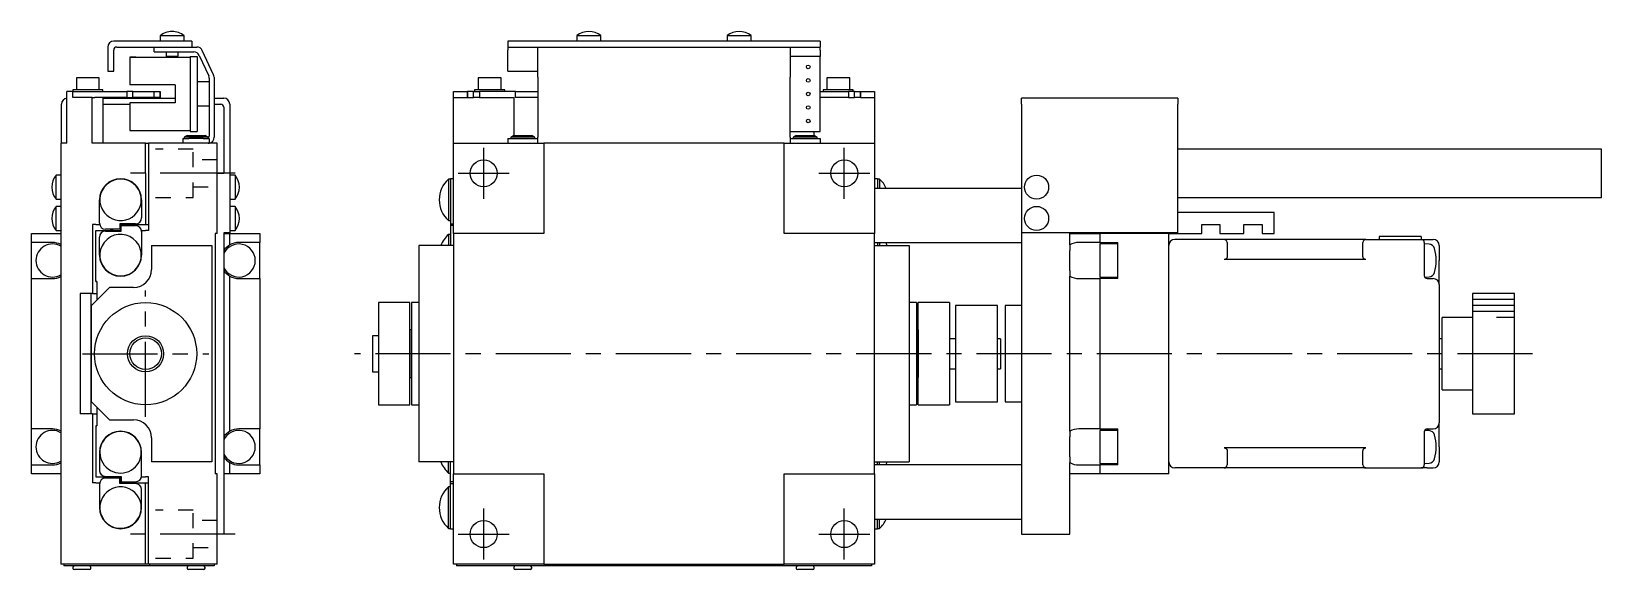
# Model space of a CAD drawing. Extents: x 28 to 598, y 17 to 379.
# Drawn here: x 308.5 to 569.7, y 220.2 to 309.8 of the extents above; entities that cross this region are included whole.
import ezdxf

# ---------------------------------------------------------------- set-up
doc = ezdxf.new("R2010")
doc.units = 0
doc.header["$LTSCALE"] = 10
doc.linetypes.add('CENTER', pattern=[2, 1.25, -0.25, 0.25, -0.25])
doc.linetypes.add('DOT', pattern=[0.5, 0.25, -0.25])
for name, color, linetype in [('1', 7, 'CONTINUOUS'), ('11', 7, 'CONTINUOUS'), ('2', 7, 'CONTINUOUS')]:
    doc.layers.add(name, color=color, linetype=linetype)

msp = doc.modelspace()

# ---------------------------------------------------------------- linework, layer by layer
at = {"layer": '1', "color": 7, "linetype": 'CONTINUOUS'}
for p, q in [((329.9, 309.047999), (329.9, 308.15)), ((329.9, 309.047999), (333.9, 309.047999)), ((333.9, 308.15), (333.9, 309.047999)), ((399.250001, 309.047999), (403.250001, 309.047999)), ((399.250001, 309.047999), (399.250001, 308.15)), ((403.250001, 308.15), (403.250001, 309.047999)), ((424.250001, 309.047999), (428.250001, 309.047999)), ((424.250001, 309.047999), (424.250001, 308.15)), ((428.250001, 308.15), (428.250001, 309.047999)), ((321.2, 307.15), (321.2, 303.15)), ((335.2, 308.15), (322.2, 308.15)), ((322.2, 303.15), (322.2, 306.65)), ((322.7, 307.15), (335.2, 307.15)), ((328.9, 306.35), (328.9, 307.15)), ((328.9, 306.35), (335.514997, 306.35)), ((330.9, 306.35), (330.9, 305.65)), ((332.9, 305.65), (332.9, 306.35)), ((335.2, 308.15), (335.2, 307.15)), ((335.2, 307.15), (336.024653, 307.15)), ((336.421305, 305.772618), (338.006308, 302.373568)), ((338.806308, 302.550924), (336.930961, 306.572618)), ((439.750001, 308.15), (387.750001, 308.15)), ((387.750001, 308.15), (387.750001, 307.15)), ((387.750001, 307.15), (392.750001, 307.15)), ((387.750001, 307.15), (387.750001, 306.65)), ((387.750001, 303.15), (387.750001, 306.65)), ((392.750001, 307.15), (434.750001, 307.15)), ((392.750001, 306.572618), (392.750001, 307.15)), ((392.750001, 302.550924), (392.750001, 306.572618)), ((434.750001, 307.15), (434.750001, 306.572618)), ((434.750001, 307.15), (439.750001, 307.15)), ((434.750001, 306.572618), (434.750001, 302.550924)), ((439.750001, 308.15), (439.750001, 307.15)), ((439.750001, 306.65), (439.750001, 307.15)), ((439.750001, 306.65), (439.750001, 305.6)), ((321.2, 303.15), (322.2, 303.15)), ((324.9, 305.45), (324.9, 300.85)), ((324.9, 305.45), (334.9, 305.45)), ((325.9, 305.45), (324.9, 305.45)), ((325.9, 305.45), (334.9, 305.45)), ((330.9, 305.65), (331.1, 305.45)), ((330.9, 305.65), (332.9, 305.65)), ((332.7, 305.45), (332.9, 305.65)), ((334.9, 305.6), (334.9, 293.1)), ((334.9, 305.6), (336.1, 305.6)), ((336.1, 305.6), (336.1, 293.1)), ((387.750001, 303.15), (392.750001, 303.15)), ((439.750001, 305.6), (434.750001, 305.6)), ((439.750001, 293.1), (439.750001, 305.6)), ((316, 302.05), (316, 300.05)), ((319.8, 302.05), (316, 302.05)), ((319.8, 300.05), (319.8, 302.05)), ((332.4, 300.85), (324.9, 300.85)), ((332.4, 300.85), (332.4, 297.85)), ((338.1, 301.35), (336.1, 301.35)), ((338.1, 301.95095), (338.1, 292.35)), ((338.9, 302.128305), (338.9, 292.15)), ((384.750001, 302.05), (382.850001, 302.05)), ((382.850001, 302.05), (382.850001, 300.05)), ((386.650001, 302.05), (384.750001, 302.05)), ((386.650001, 300.05), (386.650001, 302.05)), ((392.750001, 302.128305), (392.750001, 302.550924)), ((392.750001, 302.128305), (392.750001, 292.15)), ((434.750001, 302.550924), (434.750001, 302.128305)), ((434.750001, 292.15), (434.750001, 302.128305)), ((442.750001, 302.05), (440.850001, 302.05)), ((440.850001, 302.05), (440.850001, 300.05)), ((444.650001, 302.05), (442.750001, 302.05)), ((444.650001, 300.05), (444.650001, 302.05)), ((314.4, 291.15), (314.4, 299.75)), ((315.4, 299.75), (314.4, 299.75)), ((320.4, 300.05), (315.4, 300.05)), ((315.4, 300.05), (315.4, 299.75)), ((315.4, 298.75), (315.4, 299.75)), ((315.4, 299.75), (324.4, 299.75)), ((318.63673, 298.75), (315.4, 298.75)), ((318.63673, 291.15), (318.63673, 298.75)), ((318.63673, 298.75), (319.042282, 298.75)), ((324.4, 298.75), (319.042282, 298.75)), ((320.4, 299.75), (320.4, 300.05)), ((320.4, 298.75), (320.4, 291.15)), ((320.4, 298.65), (332.4, 298.65)), ((324.4, 299.75), (324.4, 298.75)), ((325.4, 299.75), (324.4, 299.75)), ((324.4, 298.75), (325.4, 298.75)), ((324.9, 297.85), (324.9, 293.25)), ((332.4, 297.85), (324.9, 297.85)), ((325.9, 297.85), (324.9, 297.85)), ((325.4, 298.75), (325.4, 299.75)), ((325.4, 299.75), (328.9, 299.75)), ((328.9, 298.75), (325.4, 298.75)), ((332.4, 297.85), (325.9, 297.85)), ((328.9, 298.75), (328.9, 299.75)), ((328.9, 299.75), (329.9, 299.75)), ((329.9, 298.75), (328.9, 298.75)), ((329.9, 299.75), (329.9, 298.75)), ((329.9, 298.75), (329.9, 299.75)), ((338.9, 298.65), (340.5, 298.65)), ((378.750001, 298.75), (378.750001, 299.75)), ((378.750001, 299.75), (381.050001, 299.75)), ((378.750001, 298.75), (381.050001, 298.75)), ((378.750001, 291.15), (378.750001, 298.75)), ((381.050001, 299.75), (381.050001, 298.75)), ((382.050001, 299.75), (381.050001, 299.75)), ((381.050001, 298.75), (381.050001, 299.75)), ((381.050001, 298.75), (382.050001, 298.75)), ((382.050001, 298.75), (382.050001, 299.75)), ((382.050001, 299.75), (383.050001, 299.75)), ((383.050001, 298.75), (382.050001, 298.75)), ((387.250001, 300.05), (382.250001, 300.05)), ((382.250001, 300.05), (382.250001, 299.75)), ((383.050001, 299.75), (383.050001, 298.75)), ((384.750001, 299.75), (383.050001, 299.75)), ((383.050001, 298.75), (388.750001, 298.75)), ((389.050001, 299.75), (384.750001, 299.75)), ((387.250001, 299.75), (387.250001, 300.05)), ((388.750001, 298.75), (388.750001, 292.45)), ((389.050001, 298.75), (389.050001, 299.75)), ((389.050001, 299.75), (392.750001, 299.75)), ((392.750001, 298.75), (389.050001, 298.75)), ((439.750001, 299.75), (442.750001, 299.75)), ((444.450001, 298.75), (439.750001, 298.75)), ((445.250001, 300.05), (440.250001, 300.05)), ((440.250001, 300.05), (440.250001, 299.75)), ((442.750001, 299.75), (444.450001, 299.75)), ((444.450001, 299.75), (444.450001, 298.75)), ((445.450001, 299.75), (444.450001, 299.75)), ((444.450001, 298.75), (445.450001, 298.75)), ((445.250001, 299.75), (445.250001, 300.05)), ((445.450001, 298.75), (445.450001, 299.75)), ((445.450001, 299.75), (446.450001, 299.75)), ((446.450001, 298.75), (445.450001, 298.75)), ((446.450001, 299.75), (446.450001, 298.75)), ((446.450001, 298.75), (446.450001, 299.75)), ((446.450001, 299.75), (448.750001, 299.75)), ((446.450001, 298.75), (448.750001, 298.75)), ((448.750001, 299.75), (448.750001, 298.75)), ((448.750001, 298.75), (448.750001, 291.15)), ((499.250001, 298.65), (473.250001, 298.65)), ((473.250001, 297.65), (473.250001, 298.65)), ((499.250001, 298.65), (499.250001, 297.65)), ((313.5, 291.15), (313.5, 297.65)), ((320.4, 297.65), (324.9, 297.65)), ((336.1, 297.35), (338.1, 297.35)), ((338.9, 297.65), (340, 297.65)), ((340.5, 297.15), (340.5, 286.15)), ((341.5, 297.65), (341.5, 276.25)), ((473.250001, 297.65), (473.250001, 276.25)), ((499.250001, 276.25), (499.250001, 297.65)), ((324.9, 293.25), (334.9, 293.25)), ((334.9, 293.1), (336.1, 293.1)), ((434.750001, 293.1), (439.750001, 293.1)), ((438.750001, 292.45), (438.750001, 293.1)), ((313.4, 291.15), (313.4, 221.15)), ((314.4, 291.15), (313.4, 291.15)), ((327.470754, 291.15), (318.63673, 291.15)), ((327.470754, 286.15), (327.470754, 291.15)), ((327.470754, 291.15), (327.986969, 291.15)), ((327.986969, 291.15), (327.986969, 276.65)), ((339.4, 291.15), (327.986969, 291.15)), ((333.7, 291.95), (333.7, 291.15)), ((333.7, 291.95), (334.7, 291.95)), ((334.4, 292.45), (333.9, 292.161325)), ((336.005474, 292.161325), (333.9, 292.161325)), ((333.9, 292.161325), (333.9, 291.95)), ((334.4, 292.45), (337.4, 292.45)), ((334.4, 292.45), (335.820894, 292.45)), ((337.1, 291.95), (334.7, 291.95)), ((335.820894, 292.45), (337.4, 292.45)), ((337.9, 292.161325), (336.005474, 292.161325)), ((337.1, 291.95), (338.1, 291.95)), ((337.9, 292.161325), (337.4, 292.45)), ((337.9, 291.95), (337.9, 292.161325)), ((337.9, 291.15), (338.1, 291.170204)), ((338.1, 291.95), (338.1, 291.170204)), ((339.4, 276.15), (339.4, 291.15)), ((378.750001, 276.15), (378.750001, 291.15)), ((378.750001, 291.15), (393.750001, 291.15)), ((387.750001, 291.95), (387.750001, 291.15)), ((387.750001, 291.95), (388.750001, 291.95)), ((388.150001, 291.15), (388.750001, 291.170204)), ((388.750001, 292.45), (388.250001, 292.161325)), ((388.252784, 292.161325), (388.250001, 292.161325)), ((388.250001, 292.161325), (388.250001, 291.95)), ((392.250001, 292.161325), (388.252784, 292.161325)), ((388.750001, 292.45), (391.750001, 292.45)), ((388.750001, 291.95), (392.750001, 291.95)), ((388.750001, 291.170204), (392.750001, 291.170204)), ((392.250001, 292.161325), (391.750001, 292.45)), ((392.250001, 291.95), (392.250001, 292.161325)), ((392.750001, 291.170204), (392.750001, 292.15)), ((393.750001, 291.15), (393.750001, 276.15)), ((433.750001, 291.15), (393.750001, 291.15)), ((433.750001, 276.15), (433.750001, 291.15)), ((433.750001, 291.15), (448.750001, 291.15)), ((434.750001, 292.15), (434.750001, 291.170204)), ((434.750001, 291.95), (438.750001, 291.95)), ((434.750001, 291.170204), (438.750001, 291.170204)), ((435.750001, 292.45), (435.250001, 292.161325)), ((435.252784, 292.161325), (435.250001, 292.161325)), ((435.250001, 292.161325), (435.250001, 291.95)), ((439.250001, 292.161325), (435.252784, 292.161325)), ((435.750001, 292.45), (438.750001, 292.45)), ((439.250001, 292.161325), (438.750001, 292.45)), ((438.750001, 291.95), (439.750001, 291.95)), ((438.750001, 291.170204), (439.350001, 291.15)), ((439.250001, 291.95), (439.250001, 292.161325)), ((439.750001, 291.95), (439.750001, 291.15)), ((448.750001, 291.15), (448.750001, 276.15)), ((569.749999, 290.15), (499.250001, 290.15)), ((569.749999, 282.15), (569.749999, 290.15)), ((312.602001, 281.85), (312.602001, 285.85)), ((313.4, 285.85), (312.602001, 285.85)), ((327.470754, 286.15), (327.470753, 277.650001)), ((339.4, 286.15), (340.5, 286.15)), ((342.397999, 285.85), (341.5, 285.85)), ((342.397999, 285.85), (342.397999, 281.85)), ((377.907388, 285.199999), (377.907388, 281.749999)), ((378.250002, 285.199999), (377.907388, 285.199999)), ((378.250002, 285.250005), (378.250002, 281.750005)), ((378.750002, 285.250005), (378.250002, 285.250005)), ((449.25, 285.250005), (448.75, 285.250005)), ((449.25, 285.250005), (449.25, 283.65)), ((449.592614, 285.199999), (449.25, 285.199999)), ((449.592614, 285.199999), (449.592614, 283.65)), ((473.250001, 283.65), (448.750001, 283.65)), ((499.250001, 282.15), (569.749999, 282.15)), ((312.602001, 281.85), (313.4, 281.85)), ((312.602001, 276.65), (312.602001, 280.65)), ((313.4, 280.65), (312.602001, 280.65)), ((319.836536, 277.850005), (319.836536, 281.750005)), ((326.836536, 281.750005), (326.836536, 278.750005)), ((341.5, 281.85), (342.397999, 281.85)), ((342.397999, 280.65), (341.5, 280.65)), ((342.397999, 280.65), (342.397999, 276.65)), ((377.907388, 281.749999), (377.907388, 278.299999)), ((378.250002, 281.750005), (378.250002, 278.750005)), ((515.250001, 279.65), (499.250001, 279.65)), ((515.250001, 276.15), (515.250001, 279.65)), ((318.675292, 277.65), (318.675292, 266.15)), ((319.193779, 277.65), (318.675292, 277.65)), ((319.193779, 277.65), (319.856741, 277.650001)), ((325.836536, 277.750005), (323.236536, 277.750005)), ((323.236536, 277.750005), (323.236536, 276.850005)), ((325.836536, 277.750005), (323.236536, 277.750005)), ((323.236536, 277.650001), (327.470753, 277.650001)), ((323.4, 276.65), (323.4, 277.65)), ((323.427993, 276.550005), (323.427993, 277.450005)), ((323.427993, 277.450005), (325.827993, 277.450005)), ((327.470753, 277.65), (327.986969, 277.65)), ((377.907388, 278.299999), (378.250002, 278.299999)), ((378.250002, 278.750005), (378.250002, 277.750005)), ((378.250002, 277.750005), (378.750001, 277.750005)), ((378.250002, 277.750005), (378.250002, 277.450005)), ((378.750002, 277.450005), (378.250002, 277.450005)), ((378.250002, 277.450005), (378.250002, 276.450005)), ((503.250001, 277.65), (506.250001, 277.65)), ((503.250001, 276.15), (503.250001, 277.65)), ((506.250001, 277.65), (506.250001, 276.15)), ((510.250001, 277.65), (513.250001, 277.65)), ((510.250001, 276.15), (510.250001, 277.65)), ((513.250001, 277.65), (513.250001, 276.15)), ((308.5, 274.65), (308.5, 276.15)), ((308.5, 276.15), (313.4, 276.15)), ((312, 274.65), (308.5, 274.65)), ((308.5, 268.65), (308.5, 274.65)), ((312.602001, 276.65), (313.4, 276.65)), ((319.193778, 268.150001), (319.193778, 276.650001)), ((319.193778, 276.650001), (323.427993, 276.650001)), ((319.827993, 272.550005), (319.827993, 275.550005)), ((320.827993, 276.550005), (323.427993, 276.550005)), ((323.236536, 276.850005), (320.836536, 276.850005)), ((323.236536, 276.850005), (320.836536, 276.850005)), ((321.69529, 276.650045), (321.71311, 276.850136)), ((321.9, 276.850005), (321.9, 276.650001)), ((321.999131, 276.850068), (322.01451, 276.650086)), ((326.80779, 276.650001), (327.470754, 276.65)), ((326.827993, 276.450005), (326.827993, 272.550005)), ((327.986969, 276.65), (327.470754, 276.65)), ((339.1, 276.15), (339.1, 236.15)), ((339.4, 276.15), (339.1, 276.15)), ((341.5, 276.25), (340.5, 276.25)), ((340.5, 276.25), (340.5, 226.15)), ((340.5, 276.15), (341.5, 276.15)), ((341.5, 276.65), (342.397999, 276.65)), ((341.5, 274.248076), (341.5, 276.15)), ((341.5, 276.15), (346.5, 276.15)), ((346.5, 274.65), (343, 274.65)), ((346.5, 276.15), (346.5, 274.65)), ((346.5, 268.65), (346.5, 274.65)), ((377.907388, 275.999999), (377.907388, 274.15)), ((378.250002, 275.999999), (377.907388, 275.999999)), ((378.250002, 276.450005), (378.250002, 274.15)), ((393.750001, 276.15), (378.750001, 276.15)), ((378.750001, 276.15), (378.750001, 236.15)), ((448.750001, 276.15), (433.750001, 276.15)), ((448.750001, 236.15), (448.750001, 276.15)), ((448.750001, 274.65), (473.250001, 274.65)), ((449.25, 274.65), (449.25, 274.15)), ((449.592614, 274.65), (449.592614, 274.15)), ((499.250001, 276.25), (473.250001, 276.25)), ((473.250001, 276.25), (473.250001, 226.15)), ((481.250001, 276.15), (481.250001, 276.25)), ((481.250001, 274.248076), (481.250001, 276.15)), ((481.250001, 276.15), (486.250001, 276.15)), ((486.250001, 274.65), (482.750001, 274.65)), ((486.250001, 276.15), (486.250001, 274.65)), ((497.750001, 276.15), (486.250001, 276.15)), ((486.250001, 274.65), (489.250001, 274.65)), ((486.250001, 274.4), (486.250001, 268.9)), ((489.250001, 274.4), (486.250001, 274.4)), ((487.250001, 276.15), (487.250001, 276.25)), ((489.250001, 268.65), (489.250001, 274.65)), ((497.750001, 236.15), (497.750001, 276.15)), ((497.750001, 276.15), (503.250001, 276.15)), ((506.950001, 275.15), (498.750001, 275.15)), ((506.250001, 276.15), (510.250001, 276.15)), ((530.550001, 275.15), (506.950001, 275.15)), ((507.450001, 274.65), (507.450001, 273.15)), ((513.250001, 276.15), (515.250001, 276.15)), ((530.050001, 273.15), (530.050001, 274.65)), ((530.550001, 275.15), (539.750001, 275.15)), ((532.750001, 275.65), (532.750001, 275.15)), ((539.750001, 275.65), (532.750001, 275.65)), ((539.750001, 275.65), (539.750001, 275.15)), ((539.750001, 275.15), (540.750001, 275.15)), ((540.250001, 274.65), (540.250001, 273.15)), ((541.053725, 274.357879), (540.250001, 274.4)), ((540.750001, 275.15), (541.750001, 275.15)), ((328.5, 274.15), (328.5, 270.15)), ((328.5, 274.15), (338.5, 274.15)), ((338.5, 274.15), (338.5, 238.15)), ((372.950001, 274.15), (372.950001, 238.15)), ((378.750001, 274.15), (372.950001, 274.15)), ((448.750001, 274.15), (454.550001, 274.15)), ((454.550001, 274.15), (454.550001, 238.15)), ((481.250001, 274.248076), (481.250001, 273.308312)), ((481.250001, 269.991688), (481.250001, 273.308312)), ((506.974535, 271.798835), (506.950001, 271.798232)), ((530.550001, 271.798232), (506.950001, 271.798232)), ((506.99901, 271.80064), (506.974535, 271.798835)), ((507.023366, 271.803644), (506.99901, 271.80064)), ((507.047546, 271.80784), (507.023366, 271.803644)), ((507.071491, 271.813217), (507.047546, 271.80784)), ((507.095143, 271.819762), (507.071491, 271.813217)), ((507.118446, 271.82746), (507.095143, 271.819762)), ((507.141343, 271.836293), (507.118446, 271.82746)), ((507.163779, 271.846238), (507.141343, 271.836293)), ((507.185699, 271.857272), (507.163779, 271.846238)), ((507.207052, 271.869368), (507.185699, 271.857272)), ((507.227786, 271.882497), (507.207052, 271.869368)), ((507.247851, 271.896629), (507.227786, 271.882497)), ((507.267198, 271.911727), (507.247851, 271.896629)), ((507.285781, 271.927757), (507.267198, 271.911727)), ((507.303554, 271.944679), (507.285781, 271.927757)), ((507.320477, 271.962453), (507.303554, 271.944679)), ((507.336506, 271.981036), (507.320477, 271.962453)), ((507.351605, 272.000383), (507.336506, 271.981036)), ((507.365736, 272.020447), (507.351605, 272.000383)), ((507.378865, 272.041181), (507.365736, 272.020447)), ((507.390962, 272.062534), (507.378865, 272.041181)), ((507.401996, 272.084455), (507.390962, 272.062534)), ((507.411941, 272.106891), (507.401996, 272.084455)), ((507.420773, 272.129787), (507.411941, 272.106891)), ((507.428471, 272.15309), (507.420773, 272.129787)), ((507.435017, 272.176742), (507.428471, 272.15309)), ((507.440394, 272.200687), (507.435017, 272.176742)), ((507.444589, 272.224867), (507.440394, 272.200687)), ((507.447593, 272.249224), (507.444589, 272.224867)), ((507.449399, 272.273698), (507.447593, 272.249224)), ((507.450001, 272.298232), (507.449399, 272.273698)), ((507.450001, 273.15), (507.450001, 272.298232)), ((530.050001, 272.298232), (530.050001, 273.15)), ((530.050603, 272.273698), (530.050001, 272.298232)), ((530.052409, 272.249224), (530.050603, 272.273698)), ((530.055413, 272.224867), (530.052409, 272.249224)), ((530.059608, 272.200687), (530.055413, 272.224867)), ((530.064985, 272.176742), (530.059608, 272.200687)), ((530.071531, 272.15309), (530.064985, 272.176742)), ((530.079229, 272.129787), (530.071531, 272.15309)), ((530.088061, 272.106891), (530.079229, 272.129787)), ((530.098006, 272.084455), (530.088061, 272.106891)), ((530.10904, 272.062534), (530.098006, 272.084455)), ((530.121137, 272.041181), (530.10904, 272.062534)), ((530.134266, 272.020447), (530.121137, 272.041181)), ((530.148397, 272.000383), (530.134266, 272.020447)), ((530.163496, 271.981036), (530.148397, 272.000383)), ((530.179525, 271.962453), (530.163496, 271.981036)), ((530.196448, 271.944679), (530.179525, 271.962453)), ((530.214222, 271.927757), (530.196448, 271.944679)), ((530.232804, 271.911727), (530.214222, 271.927757)), ((530.252151, 271.896629), (530.232804, 271.911727)), ((530.272216, 271.882497), (530.252151, 271.896629)), ((530.29295, 271.869368), (530.272216, 271.882497)), ((530.314303, 271.857272), (530.29295, 271.869368)), ((530.336223, 271.846238), (530.314303, 271.857272)), ((530.358659, 271.836293), (530.336223, 271.846238)), ((530.381556, 271.82746), (530.358659, 271.836293)), ((530.404859, 271.819762), (530.381556, 271.82746)), ((530.428511, 271.813217), (530.404859, 271.819762)), ((530.452456, 271.80784), (530.428511, 271.813217)), ((530.476636, 271.803644), (530.452456, 271.80784)), ((530.500992, 271.80064), (530.476636, 271.803644)), ((530.525467, 271.798835), (530.500992, 271.80064)), ((530.550001, 271.798232), (530.525467, 271.798835)), ((540.250001, 273.15), (540.250001, 269.064214)), ((542.750001, 274.15), (542.750001, 271.65)), ((481.250001, 269.991688), (481.250001, 269.051924)), ((542.750001, 267.65), (542.750001, 271.65)), ((308.5, 243.65), (308.5, 268.65)), ((308.5, 268.65), (312, 268.65)), ((321.5, 267.15), (318.5, 264.15)), ((319.193778, 268.150001), (319.4, 268.150001)), ((319.399999, 268.15), (319.193778, 268.15)), ((319.4, 268.150001), (319.4, 265.05)), ((325.5, 267.15), (321.5, 267.15)), ((341.5, 243.248076), (341.5, 269.051924)), ((343, 268.65), (346.5, 268.65)), ((346.5, 268.65), (346.5, 243.65)), ((481.250001, 243.248076), (481.250001, 269.051924)), ((482.750001, 268.65), (486.250001, 268.65)), ((486.250001, 268.9), (489.250001, 268.9)), ((486.250001, 268.65), (486.250001, 243.65)), ((489.250001, 268.65), (486.250001, 268.65)), ((540.315038, 268.903408), (541.053725, 268.942121)), ((540.750001, 268.65), (541.750001, 268.65)), ((542.750001, 267.65), (542.750001, 244.65)), ((318.675292, 266.15), (316.59984, 266.15)), ((316.59984, 266.15), (316.59984, 246.15)), ((318.4, 266.15), (318.4, 246.15)), ((318.5, 248.15), (318.5, 264.15)), ((318.675292, 266.15), (319.4, 266.15)), ((366.250001, 264.65), (366.250001, 247.65)), ((371.450001, 264.65), (366.250001, 264.65)), ((371.450001, 247.65), (371.450001, 264.65)), ((371.450001, 260.1), (371.450001, 264.65)), ((371.750001, 264.65), (371.750001, 247.65)), ((372.950001, 264.65), (371.750001, 264.65)), ((455.750001, 264.65), (454.550001, 264.65)), ((455.750001, 264.65), (455.750001, 247.65)), ((456.050001, 247.65), (456.050001, 264.65)), ((456.050001, 260.1), (456.050001, 264.65)), ((461.250001, 264.65), (456.050001, 264.65)), ((461.250001, 264.65), (461.250001, 247.65)), ((462.250001, 264.15), (462.250001, 248.15)), ((469.250001, 264.15), (462.250001, 264.15)), ((469.250001, 248.15), (469.250001, 264.15)), ((470.500001, 264.15), (470.500001, 248.15)), ((473.250001, 264.15), (470.500001, 264.15)), ((548.250001, 266.15), (548.250001, 256.15)), ((555.250001, 266.15), (548.250001, 266.15)), ((555.250001, 256.15), (555.250001, 266.15)), ((543.250001, 256.15), (543.250001, 262.15)), ((548.250001, 262.15), (543.250001, 262.15)), ((365.250001, 259.15), (365.250001, 258.775)), ((365.250001, 259.15), (365.250001, 253.15)), ((366.250001, 259.15), (365.250001, 259.15)), ((371.450001, 259.149995), (371.450001, 260.1)), ((371.450001, 260.1), (371.450001, 252.2)), ((371.750001, 260.1), (371.450001, 260.1)), ((456.050001, 260.1), (455.750001, 260.1)), ((456.050001, 259.149995), (456.050001, 260.1)), ((456.050001, 260.1), (456.050001, 252.2)), ((462.250001, 258.65), (461.250001, 258.65)), ((469.750001, 258.65), (469.250001, 258.65)), ((469.750001, 258.65), (469.750001, 253.65)), ((543.250001, 258.65), (542.750001, 258.65)), ((543.250001, 250.15), (543.250001, 256.15)), ((548.250001, 256.15), (548.250001, 246.15)), ((555.250001, 246.15), (555.250001, 256.15)), ((365.250001, 253.525), (365.250001, 253.15)), ((461.250001, 253.65), (462.250001, 253.65)), ((469.250001, 253.65), (469.750001, 253.65)), ((542.750001, 253.65), (543.250001, 253.65)), ((365.250001, 253.15), (366.250001, 253.15)), ((371.450001, 252.2), (371.450001, 253.150005)), ((371.450001, 247.65), (371.450001, 252.2)), ((371.450001, 252.2), (371.750001, 252.2)), ((455.750001, 252.2), (456.050001, 252.2)), ((456.050001, 252.2), (456.050001, 253.150005)), ((456.050001, 247.65), (456.050001, 252.2)), ((543.250001, 250.15), (548.250001, 250.15)), ((318.675292, 246.15), (316.59984, 246.15)), ((318.5, 248.15), (321.5, 245.15)), ((318.675292, 246.15), (318.675292, 234.65)), ((318.675292, 246.15), (319.4, 246.15)), ((319.4, 247.25), (319.4, 244.149999)), ((366.250001, 247.65), (371.450001, 247.65)), ((371.750001, 247.65), (372.950001, 247.65)), ((454.550001, 247.65), (455.750001, 247.65)), ((456.050001, 247.65), (461.250001, 247.65)), ((462.250001, 248.15), (469.250001, 248.15)), ((470.500001, 248.15), (473.250001, 248.15)), ((548.250001, 246.15), (555.250001, 246.15)), ((312, 243.65), (308.5, 243.65)), ((308.5, 237.65), (308.5, 243.65)), ((319.4, 244.15), (319.193778, 244.15)), ((319.193778, 244.149999), (319.193778, 235.649999)), ((319.193778, 244.149999), (319.4, 244.149999)), ((321.5, 245.15), (325.5, 245.15)), ((346.5, 243.65), (343, 243.65)), ((346.5, 237.65), (346.5, 243.65)), ((481.250001, 243.248076), (481.250001, 242.308312)), ((486.250001, 243.65), (482.750001, 243.65)), ((486.250001, 243.65), (489.250001, 243.65)), ((486.250001, 243.4), (486.250001, 237.9)), ((489.250001, 243.4), (486.250001, 243.4)), ((489.250001, 237.65), (489.250001, 243.65)), ((540.250001, 243.235786), (540.250001, 239.15)), ((541.053725, 243.357879), (540.315038, 243.396592)), ((540.750001, 243.65), (541.750001, 243.65)), ((542.750001, 240.65), (542.750001, 244.65)), ((328.5, 242.15), (328.5, 238.15)), ((481.250001, 238.991688), (481.250001, 242.308312)), ((530.550001, 240.501768), (506.950001, 240.501768)), ((506.950001, 240.501768), (506.974535, 240.501165)), ((506.974535, 240.501165), (506.99901, 240.49936)), ((506.99901, 240.49936), (507.023366, 240.496356)), ((507.023366, 240.496356), (507.047546, 240.49216)), ((507.047546, 240.49216), (507.071491, 240.486783)), ((507.071491, 240.486783), (507.095143, 240.480238)), ((507.095143, 240.480238), (507.118446, 240.47254)), ((507.118446, 240.47254), (507.141343, 240.463707)), ((507.141343, 240.463707), (507.163779, 240.453762)), ((507.163779, 240.453762), (507.185699, 240.442728)), ((507.185699, 240.442728), (507.207052, 240.430632)), ((507.207052, 240.430632), (507.227786, 240.417503)), ((507.227786, 240.417503), (507.247851, 240.403371)), ((507.247851, 240.403371), (507.267198, 240.388273)), ((507.267198, 240.388273), (507.285781, 240.372243)), ((507.285781, 240.372243), (507.303554, 240.355321)), ((507.303554, 240.355321), (507.320477, 240.337547)), ((530.179525, 240.337547), (530.196448, 240.355321)), ((530.196448, 240.355321), (530.214222, 240.372243)), ((530.214222, 240.372243), (530.232804, 240.388273)), ((530.232804, 240.388273), (530.252151, 240.403371)), ((530.252151, 240.403371), (530.272216, 240.417503)), ((530.272216, 240.417503), (530.29295, 240.430632)), ((530.29295, 240.430632), (530.314303, 240.442728)), ((530.314303, 240.442728), (530.336223, 240.453762)), ((530.336223, 240.453762), (530.358659, 240.463707)), ((530.358659, 240.463707), (530.381556, 240.47254)), ((530.381556, 240.47254), (530.404859, 240.480238)), ((530.404859, 240.480238), (530.428511, 240.486783)), ((530.428511, 240.486783), (530.452456, 240.49216)), ((530.452456, 240.49216), (530.476636, 240.496356)), ((530.476636, 240.496356), (530.500992, 240.49936)), ((530.500992, 240.49936), (530.525467, 240.501165)), ((530.525467, 240.501165), (530.550001, 240.501768)), ((542.750001, 240.65), (542.750001, 238.15)), ((319.827993, 239.749995), (319.827993, 236.749995)), ((326.827993, 235.849995), (326.827993, 239.749995)), ((338.5, 238.15), (328.5, 238.15)), ((341.5, 236.15), (341.5, 238.051924)), ((378.750001, 238.15), (372.950001, 238.15)), ((377.907388, 236.300001), (377.907388, 238.15)), ((378.250002, 235.849995), (378.250002, 238.15)), ((448.750001, 238.15), (454.550001, 238.15)), ((449.25, 237.65), (449.25, 238.15)), ((449.592614, 237.65), (449.592614, 238.15)), ((481.250001, 238.991688), (481.250001, 238.051924)), ((481.250001, 236.15), (481.250001, 238.051924)), ((486.250001, 237.9), (489.250001, 237.9)), ((507.320477, 240.337547), (507.336506, 240.318964)), ((507.336506, 240.318964), (507.351605, 240.299617)), ((507.351605, 240.299617), (507.365736, 240.279553)), ((507.365736, 240.279553), (507.378865, 240.258819)), ((507.378865, 240.258819), (507.390962, 240.237466)), ((507.390962, 240.237466), (507.401996, 240.215545)), ((507.401996, 240.215545), (507.411941, 240.193109)), ((507.411941, 240.193109), (507.420773, 240.170213)), ((507.420773, 240.170213), (507.428471, 240.14691)), ((507.428471, 240.14691), (507.435017, 240.123258)), ((507.435017, 240.123258), (507.440394, 240.099313)), ((507.440394, 240.099313), (507.444589, 240.075133)), ((507.444589, 240.075133), (507.447593, 240.050776)), ((507.447593, 240.050776), (507.449399, 240.026302)), ((507.449399, 240.026302), (507.450001, 240.001768)), ((507.450001, 240.001768), (507.450001, 239.15)), ((507.450001, 239.15), (507.450001, 237.65)), ((530.050001, 240.001768), (530.050603, 240.026302)), ((530.050001, 239.15), (530.050001, 240.001768)), ((530.050001, 237.65), (530.050001, 239.15)), ((530.050603, 240.026302), (530.052409, 240.050776)), ((530.052409, 240.050776), (530.055413, 240.075133)), ((530.055413, 240.075133), (530.059608, 240.099313)), ((530.059608, 240.099313), (530.064985, 240.123258)), ((530.064985, 240.123258), (530.071531, 240.14691)), ((530.071531, 240.14691), (530.079229, 240.170213)), ((530.079229, 240.170213), (530.088061, 240.193109)), ((530.088061, 240.193109), (530.098006, 240.215545)), ((530.098006, 240.215545), (530.10904, 240.237466)), ((530.10904, 240.237466), (530.121137, 240.258819)), ((530.121137, 240.258819), (530.134266, 240.279553)), ((530.134266, 240.279553), (530.148397, 240.299617)), ((530.148397, 240.299617), (530.163496, 240.318964)), ((530.163496, 240.318964), (530.179525, 240.337547)), ((540.250001, 239.15), (540.250001, 237.65)), ((540.250001, 237.9), (541.053725, 237.942121)), ((308.5, 236.15), (308.5, 237.65)), ((308.5, 237.65), (312, 237.65)), ((313.4, 236.15), (308.5, 236.15)), ((319.193778, 235.649999), (323.427993, 235.649999)), ((320.827993, 235.749995), (323.427993, 235.749995)), ((323.236536, 235.449995), (320.836536, 235.449995)), ((323.236536, 235.449995), (320.836536, 235.449995)), ((321.713104, 235.449926), (321.695292, 235.64992)), ((321.9, 235.649999), (321.9, 235.449995)), ((322.014508, 235.649887), (321.999124, 235.449858)), ((323.236536, 234.549995), (323.236536, 235.449995)), ((323.4, 234.65), (323.4, 235.65)), ((323.427993, 235.749995), (323.427993, 234.849995)), ((326.80779, 235.649999), (327.470753, 235.649999)), ((327.986969, 235.65), (327.470753, 235.649999)), ((327.986969, 221.15), (327.986969, 235.65)), ((339.4, 236.15), (339.1, 236.15)), ((339.4, 221.15), (339.4, 236.15)), ((341.5, 236.15), (340.5, 236.15)), ((346.5, 236.15), (341.5, 236.15)), ((343, 237.65), (346.5, 237.65)), ((346.5, 237.65), (346.5, 236.15)), ((377.907388, 236.300001), (378.250002, 236.300001)), ((378.250002, 234.849995), (378.250002, 235.849995)), ((378.750001, 221.15), (378.750001, 236.15)), ((378.750001, 236.15), (393.750001, 236.15)), ((393.750001, 236.15), (393.750001, 221.15)), ((433.750001, 221.15), (433.750001, 236.15)), ((433.750001, 236.15), (448.750001, 236.15)), ((473.250001, 237.65), (448.750001, 237.65)), ((448.750001, 236.15), (448.750001, 221.15)), ((486.250001, 236.15), (481.250001, 236.15)), ((481.250001, 226.15), (481.250001, 236.15)), ((482.750001, 237.65), (486.250001, 237.65)), ((486.250001, 237.65), (486.250001, 236.15)), ((489.250001, 237.65), (486.250001, 237.65)), ((497.750001, 236.15), (486.250001, 236.15)), ((506.950001, 237.15), (498.750001, 237.15)), ((530.550001, 237.15), (506.950001, 237.15)), ((530.550001, 237.15), (539.750001, 237.15)), ((540.750001, 237.15), (539.750001, 237.15)), ((540.750001, 237.15), (541.750001, 237.15)), ((319.193778, 234.649999), (318.675292, 234.65)), ((319.193778, 234.649999), (319.856741, 234.649999)), ((319.836536, 234.449995), (319.836536, 230.549995)), ((323.236536, 234.649999), (327.470753, 234.649999)), ((325.836536, 234.549995), (323.236536, 234.549995)), ((325.836536, 234.549995), (323.236536, 234.549995)), ((323.427993, 234.849995), (325.827993, 234.849995)), ((326.836536, 230.549995), (326.836536, 233.549995)), ((327.470753, 234.65), (327.986969, 234.65)), ((327.470753, 226.149999), (327.470753, 234.649999)), ((377.907388, 230.550001), (377.907388, 234.000001)), ((378.250002, 234.000001), (377.907388, 234.000001)), ((378.250002, 234.549995), (378.250002, 234.849995)), ((378.750002, 234.849995), (378.250002, 234.849995)), ((378.250002, 233.549995), (378.250002, 234.549995)), ((378.250002, 234.549995), (378.750002, 234.549995)), ((378.250002, 230.549995), (378.250002, 233.549995)), ((377.907388, 227.100001), (377.907388, 230.550001)), ((378.250002, 227.049995), (378.250002, 230.549995)), ((448.750001, 228.65), (473.250001, 228.65)), ((449.25, 227.049995), (449.25, 228.65)), ((449.592614, 227.100001), (449.592614, 228.65)), ((327.470754, 221.15), (327.470753, 226.149999)), ((340.5, 226.15), (339.4, 226.15)), ((377.907388, 227.100001), (378.250002, 227.100001)), ((378.250002, 227.049995), (378.750002, 227.049995)), ((448.75, 227.049995), (449.25, 227.049995)), ((449.25, 227.100001), (449.592614, 227.100001)), ((473.250001, 226.15), (481.250001, 226.15)), ((327.470754, 221.15), (313.4, 221.15)), ((313.9, 221.15), (313.9, 220.85)), ((315.9, 220.85), (313.9, 220.85)), ((315.4, 220.6), (315.4, 220.5)), ((316.7764, 220.25), (315.65, 220.25)), ((326.032834, 220.85), (315.9, 220.85)), ((318.15, 220.25), (316.7764, 220.25)), ((318.4, 220.5), (318.4, 220.6)), ((327.97699, 220.85), (326.032834, 220.85)), ((327.97699, 221.15), (327.470754, 221.15)), ((328.144369, 220.85), (327.97699, 220.85)), ((339.4, 221.15), (327.986969, 221.15)), ((328.144369, 221.15), (328.144369, 220.85)), ((330.144369, 220.85), (328.144369, 220.85)), ((336.9, 220.85), (330.144369, 220.85)), ((334.4, 220.6), (334.4, 220.5)), ((335.7764, 220.25), (334.65, 220.25)), ((337.15, 220.25), (335.7764, 220.25)), ((338.9, 220.85), (336.9, 220.85)), ((337.4, 220.5), (337.4, 220.6)), ((338.9, 221.15), (338.9, 220.85)), ((393.750001, 221.15), (378.750001, 221.15)), ((379.250001, 221.15), (379.250001, 220.85)), ((381.250001, 220.85), (379.250001, 220.85)), ((446.250001, 220.85), (381.250001, 220.85)), ((388.750001, 220.6), (388.750001, 220.5)), ((391.500001, 220.25), (389.000001, 220.25)), ((389.006127, 220.25), (389.000001, 220.25)), ((391.500001, 220.25), (389.006127, 220.25)), ((391.750001, 220.5), (391.750001, 220.6)), ((393.750001, 221.15), (433.750001, 221.15)), ((448.750001, 221.15), (433.750001, 221.15)), ((435.750001, 220.6), (435.750001, 220.5)), ((438.500001, 220.25), (436.000001, 220.25)), ((436.006127, 220.25), (436.000001, 220.25)), ((438.500001, 220.25), (436.006127, 220.25)), ((438.750001, 220.5), (438.750001, 220.6)), ((448.250001, 220.85), (446.250001, 220.85)), ((448.250001, 221.15), (448.250001, 220.85))]:
    msp.add_line(p, q, dxfattribs=at)
at = {"layer": '1', "color": 4, "linetype": 'DOT'}
for p, q in [((335.4, 290.15), (329.171533, 290.15)), ((335.4, 282.15), (335.4, 290.15)), ((339.4, 288.4), (335.4, 288.4)), ((329.171531, 282.15), (335.4, 282.15)), ((335.4, 283.9), (339.4, 283.9)), ((335.4, 230.15), (329.171531, 230.15)), ((335.4, 222.15), (335.4, 230.15)), ((339.4, 228.4), (335.4, 228.4)), ((329.171533, 222.15), (335.4, 222.15)), ((335.4, 223.9), (339.4, 223.9))]:
    msp.add_line(p, q, dxfattribs=at)
at = {"layer": '1', "color": 7, "linetype": 'CONTINUOUS'}
for centre, radius in [((437.750001, 303.85), 0.3), ((437.750001, 301.6), 0.3), ((437.750001, 299.35), 0.3), ((437.750001, 297.1), 0.3), ((437.750001, 294.85), 0.3), ((383.750001, 286.15), 2.25), ((443.750001, 286.15), 2.25), ((475.750001, 283.85), 2), ((475.750001, 278.65), 2), ((327.5, 256.15), 8.5), ((327.5, 256.15), 3), ((383.750001, 226.15), 2.25), ((443.750001, 226.15), 2.25)]:
    msp.add_circle(centre, radius, dxfattribs=at)
at = {"layer": '1', "color": 4, "linetype": 'CONTINUOUS'}
msp.add_circle((327.5, 256.15), 2.625, dxfattribs=at)
at = {"layer": '1', "color": 7, "linetype": 'CONTINUOUS'}
for centre, radius, start, end in [((331.9, 306.55), 3.2, 90, 128.682187), ((331.9, 306.55), 3.2, 51.317813, 90), ((401.250001, 306.55), 3.2, 51.317813, 128.682187), ((426.250001, 306.55), 3.2, 51.317813, 128.682187), ((322.2, 307.15), 1, 90, 180), ((322.7, 306.65), 0.5, 90, 180), ((335.514997, 305.35), 1, 25, 90), ((336.024653, 306.15), 1, 25, 90), ((337.1, 301.95095), 1, 0, 25), ((337.9, 302.128305), 1, 0, 25), ((314.5, 297.65), 1, 95.73917, 180), ((340.5, 297.65), 1, 0, 90), ((340, 297.15), 0.5, 0, 90), ((337.7, 292.35), 0.4, 300, 0), ((337.9, 292.15), 1, 281.536959, 0), ((315.1, 283.85), 3.2, 141.317813, 218.682187), ((323.336536, 281.750005), 3.5, 0, 180), ((323.336539, 281.749999), 3.45, 29.263894, 209.263894), ((323.336539, 281.749999), 3.45, 29.263894, 209.263894), ((339.9, 283.85), 3.2, 321.317813, 38.682187), ((380.950002, 281.749999), 4.6, 131.409624, 180), ((446.55, 281.749999), 4.6, 24.396184, 48.590376), ((323.336539, 281.749999), 3.45, 0, 29.263894), ((315.1, 278.65), 3.2, 141.317813, 218.682187), ((323.336539, 281.749999), 3.45, 209.263894, 0), ((339.9, 278.65), 3.2, 321.317813, 38.682187), ((380.950002, 281.749999), 4.6, 180, 228.59038), ((320.836536, 277.850005), 1, 180, 270), ((325.827993, 276.450005), 1, 0, 90), ((325.836536, 278.750005), 1, 270, 0), ((312, 271.65), 2.75, 59.396705, 180), ((312, 271.65), 3, 62.181861, 90), ((320.827993, 275.550005), 1, 90, 180), ((323.336539, 272.549999), 3.45, 29.187396, 209.187396), ((323.336539, 272.549999), 3.45, 29.187396, 209.187396), ((343, 271.65), 2.75, 204.619977, 155.380023), ((343, 271.65), 3, 90, 120), ((380.950002, 272.549999), 4.6, 131.409625, 159.645575), ((446.55, 272.549999), 4.6, 20.354425, 27.162908), ((482.750001, 271.65), 3, 90, 120), ((498.750001, 274.15), 1, 90, 180), ((506.950001, 274.65), 0.5, 0, 90), ((530.550001, 274.65), 0.5, 90, 180), ((539.750001, 274.65), 0.5, 0, 90), ((541.001389, 273.359249), 1, 16.551336, 87.000028), ((541.750001, 274.15), 1, 0, 90), ((323.327993, 272.550005), 3.5, 180, 0), ((323.336539, 272.549999), 3.45, 209.187396, 0), ((323.336539, 272.549999), 3.45, 0, 29.187396), ((343, 271.65), 3, 120, 146.44269), ((535.250001, 271.65), 7, 343.448632, 16.551368), ((312, 271.65), 2.75, 180, 300.603295), ((325.5, 270.15), 3, 270, 0), ((343, 271.65), 3, 213.55731, 240), ((540.750001, 269.15), 0.5, 180, 270), ((541.001389, 269.940751), 1, 272.999972, 343.448664), ((312, 271.65), 3, 270, 297.818139), ((343, 271.65), 3, 240, 270), ((482.750001, 271.65), 3, 240, 270), ((541.750001, 267.65), 1, 0, 90), ((312, 240.65), 2.75, 59.396705, 180), ((312, 240.65), 3, 62.181861, 90), ((323.327993, 239.749995), 3.5, 0, 180), ((323.336539, 239.750001), 3.45, 0, 150.812604), ((325.5, 242.15), 3, 0, 90), ((343, 240.65), 2.75, 204.619977, 155.380023), ((343, 240.65), 3, 120, 146.44269), ((343, 240.65), 3, 90, 120), ((482.750001, 240.65), 3, 90, 120), ((540.750001, 243.15), 0.5, 90, 180), ((541.001389, 242.359249), 1, 16.551336, 87.000028), ((541.750001, 244.65), 1, 270, 0), ((312, 240.65), 2.75, 180, 300.603295), ((323.336539, 239.750001), 3.45, 150.812604, 330.812604), ((323.336539, 239.750001), 3.45, 150.812604, 330.812604), ((535.250001, 240.65), 7, 343.448632, 16.551368), ((312, 240.65), 3, 270, 297.818139), ((323.336539, 239.750001), 3.45, 330.812604, 0), ((343, 240.65), 3, 213.55731, 240), ((343, 240.65), 3, 240, 270), ((380.950002, 239.750001), 4.6, 200.354425, 228.590375), ((446.55, 239.750001), 4.6, 332.837092, 339.645575), ((482.750001, 240.65), 3, 240, 270), ((498.750001, 238.15), 1, 180, 270), ((541.001389, 238.940751), 1, 272.999972, 343.448664), ((541.750001, 238.15), 1, 270, 0), ((320.827993, 236.749995), 1, 180, 270), ((320.836536, 234.449995), 1, 90, 180), ((325.827993, 235.849995), 1, 270, 0), ((506.950001, 237.65), 0.5, 270, 0), ((530.550001, 237.65), 0.5, 180, 270), ((539.750001, 237.65), 0.5, 270, 0), ((323.336539, 230.550001), 3.45, 0, 150.736107), ((325.836536, 233.549995), 1, 0, 90), ((380.950002, 230.550001), 4.6, 131.40962, 180), ((323.336536, 230.549995), 3.5, 180, 0), ((323.336539, 230.550001), 3.45, 150.736107, 330.736107), ((323.336539, 230.550001), 3.45, 150.736107, 330.736107), ((323.336539, 230.550001), 3.45, 330.736107, 0), ((380.950002, 230.550001), 4.6, 180, 228.590376), ((446.55, 230.550001), 4.6, 311.409624, 335.603816), ((315.65, 220.6), 0.25, 90, 180), ((315.65, 220.5), 0.25, 180, 270), ((318.15, 220.6), 0.25, 0, 90), ((318.15, 220.5), 0.25, 270, 0), ((334.65, 220.6), 0.25, 90, 180), ((334.65, 220.5), 0.25, 180, 270), ((337.15, 220.6), 0.25, 0, 90), ((337.15, 220.5), 0.25, 270, 0), ((389.000001, 220.6), 0.25, 90, 180), ((389.000001, 220.5), 0.25, 180, 270), ((391.500001, 220.6), 0.25, 0, 90), ((391.500001, 220.5), 0.25, 270, 0), ((436.000001, 220.6), 0.25, 90, 180), ((436.000001, 220.5), 0.25, 180, 270), ((438.500001, 220.6), 0.25, 0, 90), ((438.500001, 220.5), 0.25, 270, 0)]:
    msp.add_arc(centre, radius, start, end, dxfattribs=at)
at = {"layer": '11', "color": 4, "linetype": 'CENTER'}
for p, q in [((383.750001, 281.9), (383.750001, 290.4)), ((443.750001, 281.9), (443.750001, 290.4)), ((342.4, 286.15), (324.986969, 286.15)), ((379.500001, 286.15), (388.000001, 286.15)), ((439.500001, 286.15), (448.000001, 286.15)), ((327.5, 245.65), (327.5, 266.65)), ((317, 256.15), (338, 256.15)), ((558.250001, 256.15), (362.250001, 256.15)), ((383.750001, 221.9), (383.750001, 230.4)), ((443.750001, 221.9), (443.750001, 230.4)), ((342.4, 226.15), (324.986969, 226.15)), ((379.500001, 226.15), (388.000001, 226.15)), ((439.500001, 226.15), (448.000001, 226.15))]:
    msp.add_line(p, q, dxfattribs=at)
at = {"layer": '2', "color": 4, "linetype": 'CONTINUOUS'}
for p, q in [((555.250001, 265.15), (548.250001, 265.15)), ((555.250001, 264.15), (548.250001, 264.15)), ((555.250001, 263.15), (548.250001, 263.15)), ((555.250001, 262.15), (552.250001, 262.15))]:
    msp.add_line(p, q, dxfattribs=at)

doc.saveas('drawing.dxf')
